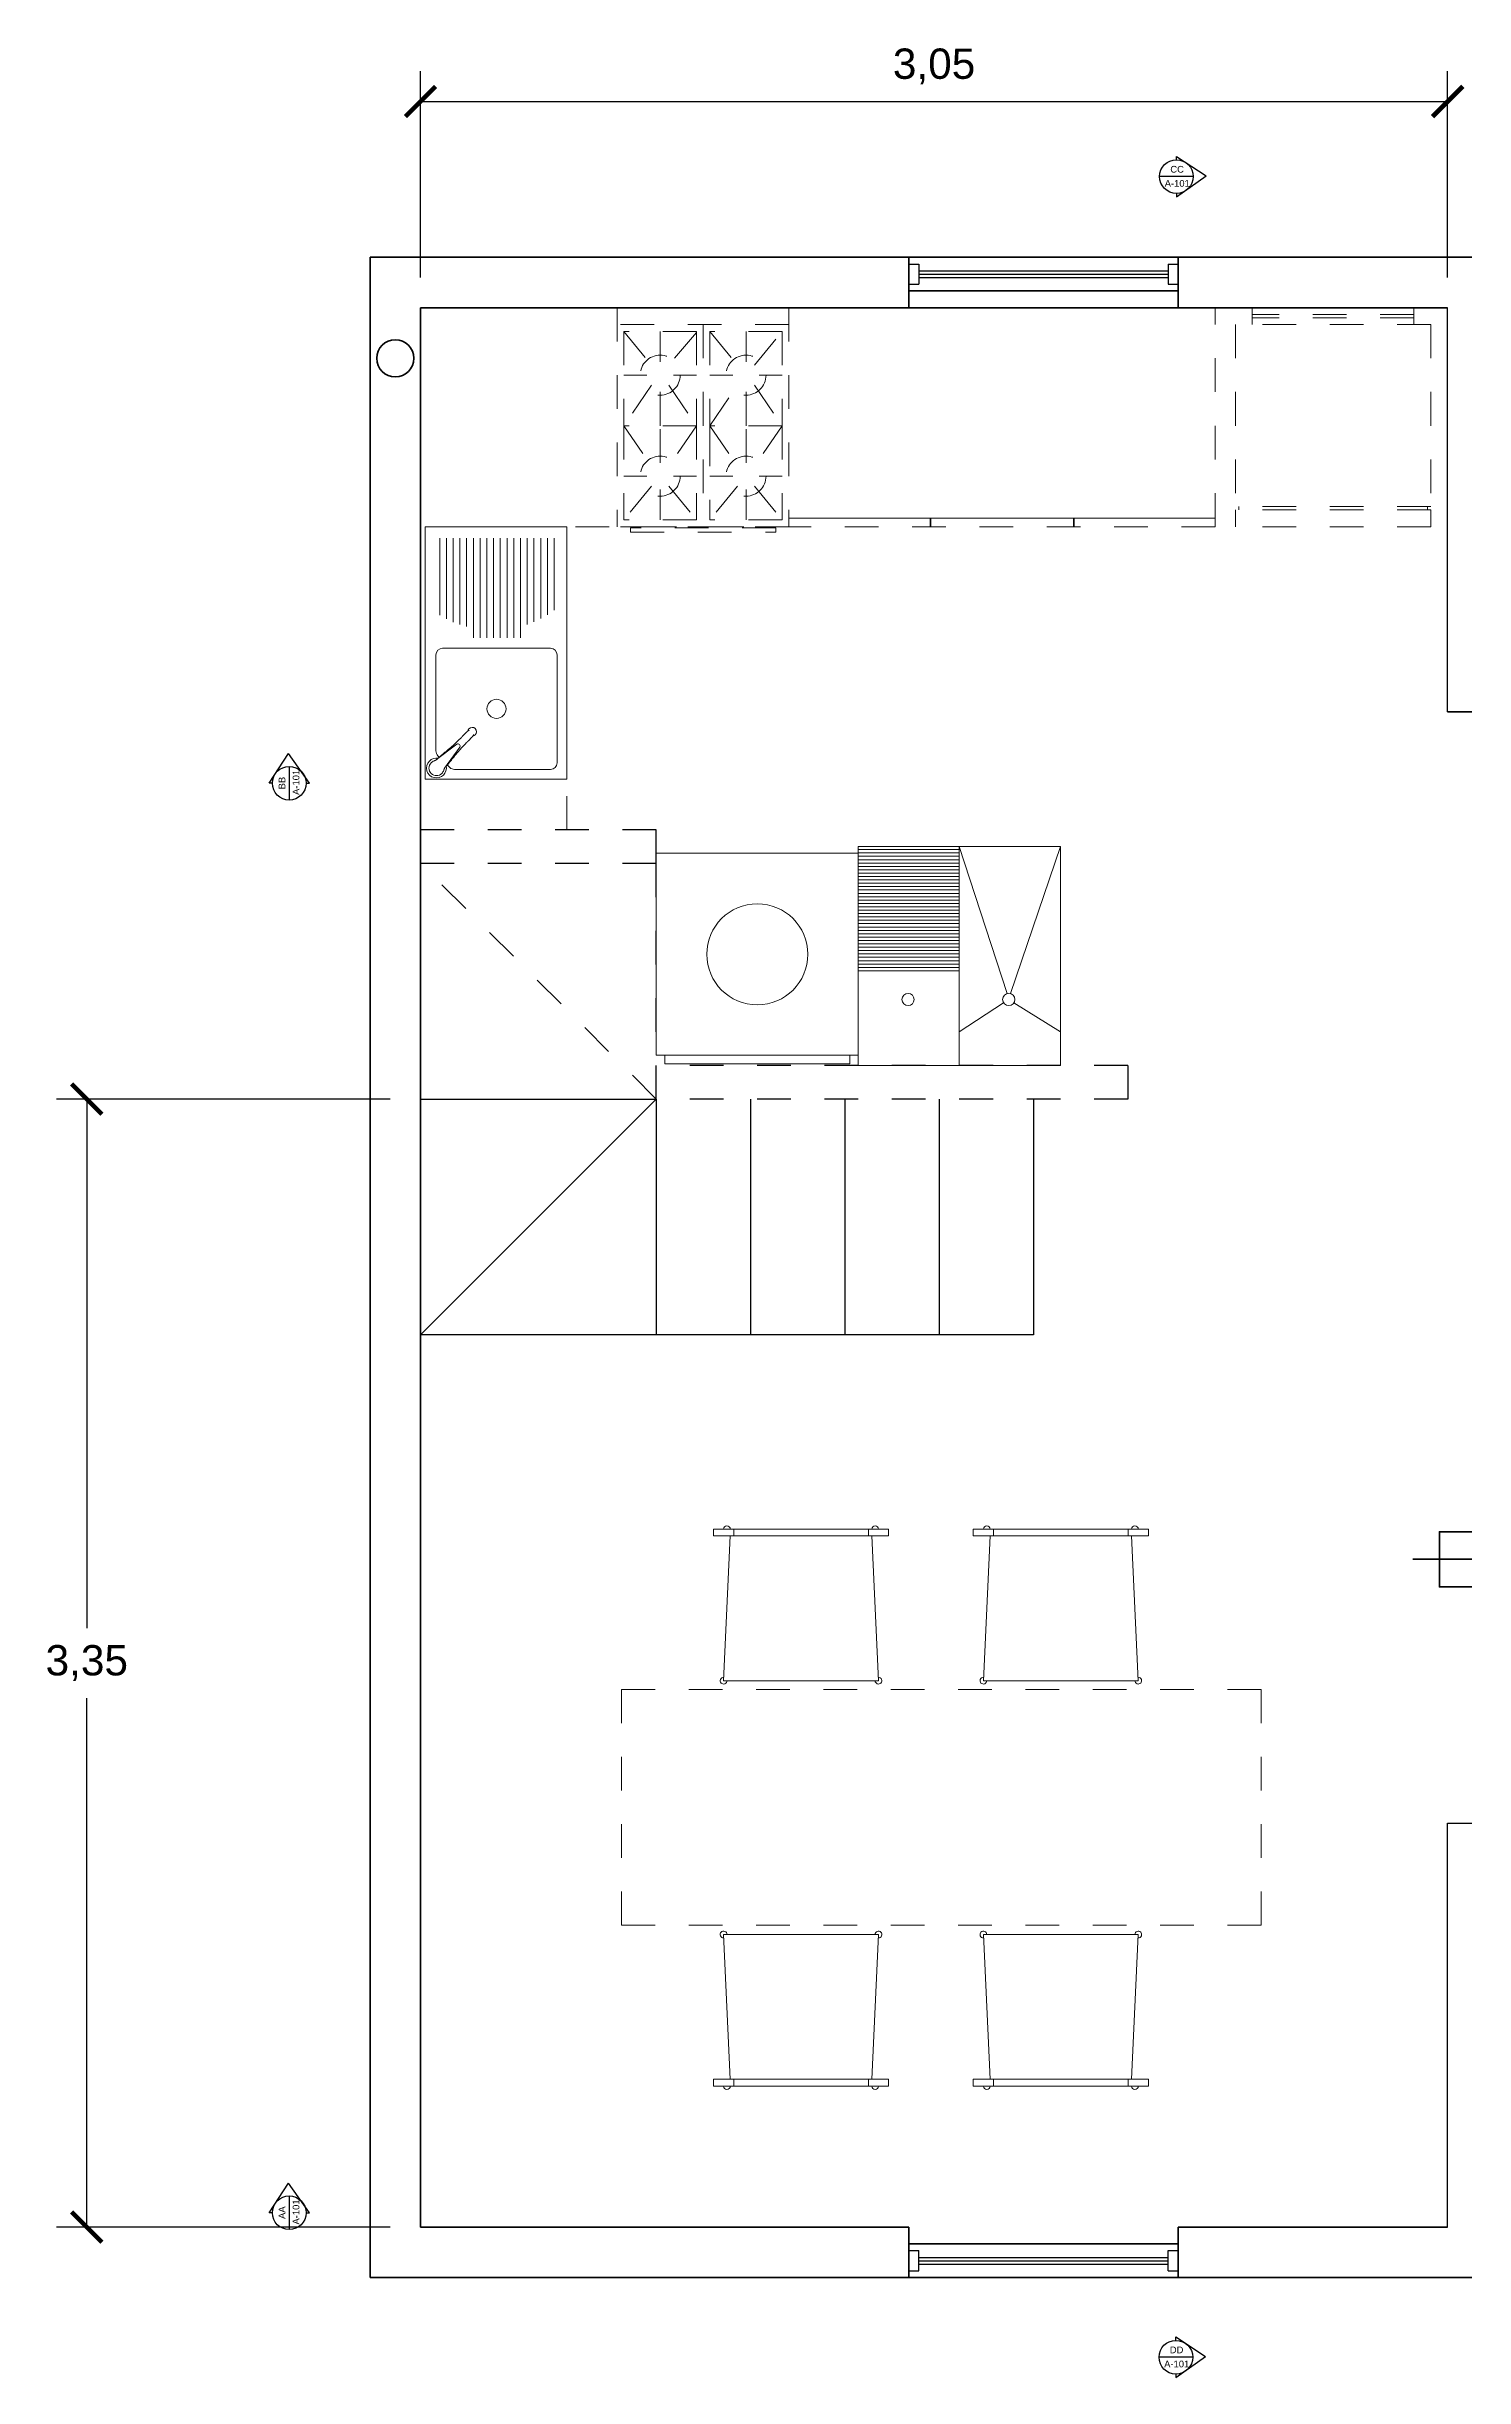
# Model space of a CAD drawing. Header units: millimetres. Extents: x 17881 to 17967.7, y 16873.1 to 16901.1.
# Drawn here: x 17959.26 to 17963.47, y 16876.68 to 16883.6 of the extents above; entities that cross this region are included whole.
import ezdxf

# ---------------------------------------------------------------- set-up
doc = ezdxf.new("R2010")
doc.units = ezdxf.units.MM
doc.linetypes.add('DASHDOT', pattern=[1, 0.5, -0.25, 0, -0.25])
doc.linetypes.add('HIDDEN', pattern=[0.375, 0.25, -0.125])
for name, color, linetype, lineweight in [('A-FLOR-LEVL', 7, 'Continuous', 35), ('A-FLOR-STRS', 7, 'Continuous', 25), ('A-FURN', 9, 'Continuous', 18), ('A-GLAZ-FULL', 4, 'Continuous', 25), ('A-WALL-FULL', 7, 'Continuous', 35), ('A-WALL-FULL-EXTR', 7, 'Continuous', 35), ('A-WALL-FULL-INTR', 7, 'Continuous', 25)]:
    doc.layers.add(name, color=color, linetype=linetype, lineweight=lineweight)
doc.styles.get("Standard").update_dxf_attribs({"font": 'Arial.ttf'})
doc.dimstyles.new('ISO-25', dxfattribs={"dimtxt": 2.5, "dimasz": 2.5, "dimexe": 1.25, "dimexo": 0.625, "dimtad": 1, "dimtxsty": 'Standard', "dimcen": 2.5, "dimadec": 0, "dimazin": 0, "dimtfac": 1, "dimtmove": 0, "dimatfit": 3, "dimfxl": 1, "dimarcsym": 0})
pattern_1 = [(0, (0, 0), (0, 6.985), [5.08, -1.905]), (90, (0, 0), (-6.985, 4e-16), [5.08, -1.905])]

# ---------------------------------------------------------------- blocks, each defined once
blk = doc.blocks.new('LAVADORA-PL')
for p, q in [((0, 0), (0, 0.6)), ((0, 0.6), (0.6, 0.6)), ((0.6, 0.6), (0.6, 0)), ((0.625, 0.575), (0.625, 0.025)), ((0.6, 0), (0, 0))]:
    blk.add_line(p, q)
for points in [[(0.6, 0.575), (0.625, 0.575)], [(0.6, 0.025), (0.625, 0.025)]]:
    blk.add_lwpolyline(points)
blk.add_circle((0.3, 0.3), 0.15)
blk = doc.blocks.new('_ArchTick')
at = {"color": 0, "linetype": 'ByBlock', "const_width": 0.15}
blk.add_lwpolyline([(-0.5, -0.5), (0.5, 0.5)], dxfattribs=at)
blk = doc.blocks.new('*D11')
at = {"color": 0, "lineweight": -2, "transparency": 16777216}
for p, q in [((17960.3686, 16882.9178), (17960.3686, 16883.5304)), ((17963.4186, 16882.9178), (17963.4186, 16883.5304))]:
    blk.add_line(p, q, dxfattribs=at)
at = {"color": 0, "transparency": 16777216}
blk.add_line((17960.3686, 16883.4404), (17963.4186, 16883.4404), dxfattribs=at)
at = {"layer": 'Defpoints', "color": 0, "transparency": 16777216}
for p in [(17963.4186, 16883.4404), (17960.3686, 16882.8278), (17963.4186, 16882.8278)]:
    blk.add_point(p, dxfattribs=at)
at = {"color": 0, "transparency": 16777216, "xscale": 0.09, "yscale": 0.09, "zscale": 0.09, "rotation": 180}
blk.add_blockref('_ArchTick', (17960.3686, 16883.4404), dxfattribs=at)
at = {"color": 0, "transparency": 16777216, "xscale": 0.09, "yscale": 0.09, "zscale": 0.09}
blk.add_blockref('_ArchTick', (17963.4186, 16883.4404), dxfattribs=at)
at = {"color": 0, "transparency": 16777216, "insert": (17961.8936, 16883.5445), "char_height": 0.09, "attachment_point": 5}
blk.add_mtext('3,05', dxfattribs=at)
blk = doc.blocks.new('*D19')
at = {"color": 0, "lineweight": -2, "transparency": 16777216}
for p, q in [((17960.2786, 16880.4778), (17959.2874, 16880.4778)), ((17960.2786, 16877.1278), (17959.2874, 16877.1278))]:
    blk.add_line(p, q, dxfattribs=at)
at = {"color": 0, "transparency": 16777216}
for p, q in [((17959.3774, 16880.4778), (17959.3774, 16878.9069)), ((17959.3774, 16877.1278), (17959.3774, 16878.6987))]:
    blk.add_line(p, q, dxfattribs=at)
at = {"layer": 'Defpoints', "color": 0, "transparency": 16777216}
for p in [(17960.3686, 16880.4778), (17959.3774, 16877.1278), (17960.3686, 16877.1278)]:
    blk.add_point(p, dxfattribs=at)
at = {"color": 0, "transparency": 16777216, "xscale": 0.09, "yscale": 0.09, "zscale": 0.09}
for p, rotation in [((17959.3774, 16880.4778), 90), ((17959.3774, 16877.1278), 270)]:
    blk.add_blockref('_ArchTick', p, dxfattribs=dict(at, rotation=rotation))
at = {"color": 0, "transparency": 16777216, "insert": (17959.3774, 16878.8028), "char_height": 0.09, "attachment_point": 5}
blk.add_mtext('3,35', dxfattribs=at)

msp = doc.modelspace()

# ---------------------------------------------------------------- hatches: boundary and pattern name
h = msp.add_hatch()
h.set_pattern_fill('ANGLE', color=250)
h.set_pattern_definition([(0, (7.53, -0.669), (0, 6.985), [5.08, -1.905]), (90, (7.53, -0.669), (-6.985, 4e-16), [5.08, -1.905])])
h.paths.add_polyline_path([(17962.6133, 16883.2777), (17962.6133, 16883.2677, -0.147001), (17962.6409, 16883.2594)])
h.paths.add_polyline_path([(17962.6409, 16883.2594, -0.251876), (17962.6633, 16883.2177, -0.19408), (17962.6493, 16883.183), (17962.7013, 16883.2195)])
h.paths.add_polyline_path([(17962.6338, 16883.172, -0.105717), (17962.6133, 16883.1677), (17962.6133, 16883.1577)])
h = msp.add_hatch()
h.set_pattern_fill('ANGLE', color=250)
h.set_pattern_definition(pattern_1)
h.paths.add_polyline_path([(17962.6133, 16883.2777), (17962.6133, 16883.2677, -0.147001), (17962.6409, 16883.2594)])
h.paths.add_polyline_path([(17962.6409, 16883.2594, -0.251131), (17962.6633, 16883.2178), (17962.6989, 16883.2178), (17962.7013, 16883.2195)])
h.paths.add_polyline_path([(17962.6989, 16883.2178), (17962.6633, 16883.2178, -0.194807), (17962.6493, 16883.183)])
h.paths.add_polyline_path([(17962.6338, 16883.172, -0.105717), (17962.6133, 16883.1677), (17962.6133, 16883.1577)])
h = msp.add_hatch()
h.set_pattern_fill('ANGLE', color=250)
h.set_pattern_definition([(0, (0.453, 0.3196), (0, 6.985), [5.08, -1.905]), (90, (0.453, 0.3196), (-6.985, 4e-16), [5.08, -1.905])])
h.paths.add_polyline_path([(17959.9368, 16881.4435), (17959.9186, 16881.4159), (17959.9286, 16881.4159, -0.147001)])
h.paths.add_polyline_path([(17959.9767, 16881.5039), (17959.9368, 16881.4435, -0.468877), (17960.0133, 16881.4519)])
h.paths.add_polyline_path([(17960.0242, 16881.4364, -0.105717), (17960.0286, 16881.4159), (17960.0386, 16881.4159)])
h = msp.add_hatch()
h.set_pattern_fill('ANGLE', color=250)
h.set_pattern_definition([(0, (1.327, 0.532), (0, 6.985), [5.08, -1.905]), (90, (1.327, 0.532), (-6.985, 4e-16), [5.08, -1.905])])
h.paths.add_polyline_path([(17959.6678, 16877.4632), (17959.6678, 16877.4532, -0.147001), (17959.6954, 16877.445)])
h.paths.add_polyline_path([(17959.7558, 16877.4051), (17959.6954, 16877.445, -0.251876), (17959.7178, 16877.4032, -0.19408), (17959.7038, 16877.3686)])
h.paths.add_polyline_path([(17959.6882, 16877.3576, -0.105717), (17959.6678, 16877.3532), (17959.6678, 16877.3432)])
h = msp.add_hatch()
h.set_pattern_fill('ANGLE', color=250, angle=90)
h.set_pattern_definition([(90, (34837.382, -1082.4977), (-6.985, 4e-16), [5.08, -1.905]), (180, (34837.382, -1082.4977), (-9e-16, -6.985), [5.08, -1.905])])
h.paths.add_polyline_path([(17959.9186, 16877.1701), (17959.9286, 16877.1701, -0.147001), (17959.9368, 16877.1977)])
h.paths.add_polyline_path([(17960.0286, 16877.1701), (17960.0386, 16877.1701), (17960.0242, 16877.1906, -0.105717)])
h.paths.add_polyline_path([(17960.0133, 16877.2061), (17959.9767, 16877.2581), (17959.9368, 16877.1977, -0.468877)])
h = msp.add_hatch()
h.set_pattern_fill('ANGLE', color=250)
h.set_pattern_definition([(0, (7.5284, -7.145), (0, 6.985), [5.08, -1.905]), (90, (7.5284, -7.145), (-6.985, 4e-16), [5.08, -1.905])])
h.paths.add_polyline_path([(17962.6117, 16876.8013), (17962.6117, 16876.7913, -0.147001), (17962.6393, 16876.7831)])
h.paths.add_polyline_path([(17962.6393, 16876.7831, -0.251876), (17962.6617, 16876.7413, -0.19408), (17962.6478, 16876.7067), (17962.6998, 16876.7432)])
h.paths.add_polyline_path([(17962.6322, 16876.6957, -0.105717), (17962.6117, 16876.6913), (17962.6117, 16876.6813)])
h = msp.add_hatch()
h.set_pattern_fill('ANGLE', color=250)
h.set_pattern_definition(pattern_1)
h.paths.add_polyline_path([(17962.6135, 16876.7913, -0.137956), (17962.6393, 16876.7831), (17962.6135, 16876.8002)])
h.paths.add_polyline_path([(17962.6135, 16876.8002), (17962.6117, 16876.8013), (17962.6117, 16876.7913, -0.008865), (17962.6135, 16876.7913)])
h.paths.add_polyline_path([(17962.6393, 16876.7831, -0.251633), (17962.6617, 16876.7414), (17962.6972, 16876.7414), (17962.6998, 16876.7432)])
h.paths.add_polyline_path([(17962.6972, 16876.7414), (17962.6617, 16876.7414, -0.194318), (17962.6478, 16876.7067)])
h.paths.add_polyline_path([(17962.6135, 16876.6914, -0.008865), (17962.6117, 16876.6913), (17962.6117, 16876.6813), (17962.6135, 16876.6826)])
h.paths.add_polyline_path([(17962.6322, 16876.6957, -0.096762), (17962.6135, 16876.6914), (17962.6135, 16876.6826)])

# ---------------------------------------------------------------- linework, layer by layer
for p, q in [((17962.6633, 16883.2177), (17962.5633, 16883.2177)), ((17959.9786, 16881.4659), (17959.9786, 16881.3659)), ((17959.9786, 16877.2201), (17959.9786, 16877.1201)), ((17962.6617, 16876.7413), (17962.5617, 16876.7413))]:
    msp.add_line(p, q)
at = {"color": 250}
for p, q in [((17962.6133, 16883.2677), (17962.6133, 16883.2777)), ((17962.6133, 16883.2777), (17962.7013, 16883.2195)), ((17962.6133, 16883.1577), (17962.7013, 16883.2195)), ((17962.6133, 16883.1677), (17962.6133, 16883.1577)), ((17959.9186, 16881.4159), (17959.9767, 16881.5039)), ((17960.0386, 16881.4159), (17959.9767, 16881.5039)), ((17959.9286, 16881.4159), (17959.9186, 16881.4159)), ((17960.0286, 16881.4159), (17960.0386, 16881.4159)), ((17959.9186, 16877.1701), (17959.9767, 16877.2581)), ((17960.0386, 16877.1701), (17959.9767, 16877.2581)), ((17959.9286, 16877.1701), (17959.9186, 16877.1701)), ((17960.0286, 16877.1701), (17960.0386, 16877.1701)), ((17962.6117, 16876.7913), (17962.6117, 16876.8013)), ((17962.6117, 16876.8013), (17962.6998, 16876.7432)), ((17962.6117, 16876.6813), (17962.6998, 16876.7432)), ((17962.6117, 16876.6913), (17962.6117, 16876.6813))]:
    msp.add_line(p, q, dxfattribs=at)
for centre in [(17962.6133, 16883.2177), (17959.9786, 16881.4159), (17959.9786, 16877.1701), (17962.6117, 16876.7413)]:
    msp.add_circle(centre, 0.05)
at = {"layer": 'A-FLOR-LEVL'}
for p, q in [((17962.6186, 16882.9778), (17961.8186, 16882.9778)), ((17962.6186, 16882.8778), (17961.8186, 16882.8778)), ((17962.6186, 16877.0778), (17961.8186, 16877.0778)), ((17962.6186, 16876.9778), (17961.8186, 16876.9778))]:
    msp.add_line(p, q, dxfattribs=at)
msp.add_lwpolyline([(17963.5519, 16879.029), (17963.3944, 16879.029), (17963.3944, 16879.193), (17963.5519, 16879.193)], close=True, dxfattribs=at)
msp.add_lwpolyline([(17964.0378, 16879.111), (17963.4732, 16879.111), (17963.3156, 16879.111)], dxfattribs=at)
msp.add_circle((17960.2936, 16882.6778), 0.055, dxfattribs=at)
at = {"layer": 'A-FLOR-STRS', "linetype": 'HIDDEN', "ltscale": 0.001}
for q in [(17960.3686, 16881.1778), (17961.0686, 16881.1778)]:
    msp.add_line((17961.0686, 16880.4778), q, dxfattribs=at)
at = {"layer": 'A-FLOR-STRS'}
for p, q in [((17960.3686, 16880.4778), (17961.0686, 16880.4778)), ((17961.0686, 16880.4778), (17961.0686, 16879.7778)), ((17961.3486, 16880.4778), (17961.3486, 16879.7778)), ((17961.6286, 16880.4778), (17961.6286, 16879.7778)), ((17961.9086, 16880.4778), (17961.9086, 16879.7778)), ((17962.1886, 16880.4778), (17962.1886, 16879.7778)), ((17962.1886, 16879.7778), (17960.3686, 16879.7778))]:
    msp.add_line(p, q, dxfattribs=at)
at = {"layer": 'A-FLOR-STRS', "linetype": 'DASHDOT', "ltscale": 15}
msp.add_line((17961.0686, 16880.4778), (17960.3686, 16879.7778), dxfattribs=at)
at = {"layer": 'A-FURN', "linetype": 'HIDDEN', "ltscale": 0.001}
for p, q in [((17960.9527, 16882.8278), (17960.9527, 16882.1778)), ((17961.4627, 16882.8278), (17961.4627, 16882.1778)), ((17962.7286, 16882.1778), (17962.7286, 16882.8278)), ((17963.3186, 16882.8278), (17962.8386, 16882.8278)), ((17962.8386, 16882.8278), (17962.8386, 16882.7778)), ((17963.3186, 16882.8078), (17962.8386, 16882.8078)), ((17963.3186, 16882.7978), (17962.8386, 16882.7978)), ((17963.3186, 16882.8278), (17963.3186, 16882.7778)), ((17961.4627, 16882.7778), (17960.9527, 16882.7778)), ((17960.9727, 16882.7578), (17961.0547, 16882.6578)), ((17961.1877, 16882.7578), (17960.9727, 16882.7578)), ((17960.9727, 16882.7578), (17960.9727, 16882.4778)), ((17961.0802, 16882.6672), (17961.0802, 16882.7578)), ((17961.1877, 16882.7543), (17961.1057, 16882.6578)), ((17961.1877, 16882.7578), (17961.1877, 16882.4778)), ((17961.2077, 16882.7778), (17961.2077, 16882.1778)), ((17961.2277, 16882.7578), (17961.3097, 16882.6578)), ((17961.2277, 16882.7578), (17961.2277, 16882.4543)), ((17961.4427, 16882.7578), (17961.2277, 16882.7578)), ((17961.3352, 16882.6672), (17961.3352, 16882.7578)), ((17961.3607, 16882.6578), (17961.4427, 16882.7578)), ((17961.4427, 16882.7578), (17961.4427, 16882.4778)), ((17962.7886, 16882.7778), (17962.7886, 16882.2378)), ((17963.3686, 16882.7778), (17962.7886, 16882.7778)), ((17963.3686, 16882.7778), (17963.3686, 16882.2378)), ((17960.9727, 16882.6278), (17961.0409, 16882.6278)), ((17961.0547, 16882.5978), (17960.9727, 16882.4778)), ((17961.1057, 16882.5978), (17961.1877, 16882.4778)), ((17961.1196, 16882.6278), (17961.1877, 16882.6278)), ((17961.2277, 16882.6278), (17961.2959, 16882.6278)), ((17961.2277, 16882.4778), (17961.3097, 16882.5978)), ((17961.3607, 16882.5978), (17961.4427, 16882.4778)), ((17961.3746, 16882.6278), (17961.4427, 16882.6278)), ((17961.0802, 16882.4778), (17961.0802, 16882.5884)), ((17961.3352, 16882.4778), (17961.3352, 16882.5884)), ((17960.9727, 16882.4778), (17961.0547, 16882.3578)), ((17960.9727, 16882.4778), (17960.9727, 16882.1978)), ((17961.1877, 16882.4778), (17960.9727, 16882.4778)), ((17961.0802, 16882.3672), (17961.0802, 16882.4778)), ((17961.1877, 16882.4778), (17961.1057, 16882.3578)), ((17961.1877, 16882.4778), (17961.1877, 16882.1978)), ((17961.2277, 16882.4778), (17961.3097, 16882.3578)), ((17961.4427, 16882.4778), (17961.2277, 16882.4778)), ((17961.2277, 16882.4578), (17961.2277, 16882.1978)), ((17961.3352, 16882.3672), (17961.3352, 16882.4778)), ((17961.4427, 16882.4778), (17961.3607, 16882.3578)), ((17961.4427, 16882.4778), (17961.4427, 16882.1978)), ((17960.9727, 16882.3278), (17961.0409, 16882.3278)), ((17961.1196, 16882.3278), (17961.1877, 16882.3278)), ((17961.2277, 16882.3278), (17961.2959, 16882.3278)), ((17961.3746, 16882.3278), (17961.4427, 16882.3278)), ((17961.0547, 16882.2978), (17960.9727, 16882.1978)), ((17961.0802, 16882.1978), (17961.0802, 16882.2884)), ((17961.1057, 16882.2978), (17961.1877, 16882.1978)), ((17961.3097, 16882.2978), (17961.2277, 16882.1978)), ((17961.3352, 16882.1978), (17961.3352, 16882.2884)), ((17961.3607, 16882.2978), (17961.4427, 16882.1978)), ((17962.7286, 16882.1778), (17960.8027, 16882.1778)), ((17960.8027, 16882.1778), (17960.8027, 16881.2778)), ((17961.4627, 16882.1778), (17960.9527, 16882.1778)), ((17961.1877, 16882.1978), (17960.9727, 16882.1978)), ((17961.4427, 16882.1978), (17961.2277, 16882.1978)), ((17963.3686, 16882.2378), (17962.7886, 16882.2378)), ((17963.3686, 16882.2278), (17962.7886, 16882.2278)), ((17962.7886, 16882.2278), (17962.7886, 16882.1778)), ((17963.3686, 16882.1778), (17962.7886, 16882.1778)), ((17962.7986, 16882.2378), (17962.7986, 16882.2278)), ((17963.3586, 16882.2378), (17963.3586, 16882.2278)), ((17963.3686, 16882.2278), (17963.3686, 16882.1778)), ((17962.8653, 16878.724), (17960.9653, 16878.724)), ((17960.9653, 16878.724), (17960.9653, 16878.024)), ((17962.8653, 16878.024), (17962.8653, 16878.724)), ((17960.9653, 16878.024), (17962.8653, 16878.024))]:
    msp.add_line(p, q, dxfattribs=at)
at = {"layer": 'A-FURN'}
for p, q in [((17960.3827, 16881.4278), (17960.3827, 16882.1778)), ((17960.3827, 16882.1778), (17960.8027, 16882.1778)), ((17960.8027, 16881.4278), (17960.8027, 16882.1778)), ((17961.4627, 16882.2028), (17962.7286, 16882.2028)), ((17960.4255, 16882.1438), (17960.4255, 16881.9149)), ((17960.4455, 16882.1438), (17960.4455, 16881.9038)), ((17960.4655, 16882.1438), (17960.4655, 16881.8945)), ((17960.4855, 16882.1438), (17960.4855, 16881.8869)), ((17960.5055, 16882.1438), (17960.5055, 16881.8809)), ((17960.5255, 16882.1438), (17960.5255, 16881.8481)), ((17960.5455, 16882.1438), (17960.5455, 16881.8481)), ((17960.5655, 16882.1438), (17960.5655, 16881.8481)), ((17960.5855, 16882.1438), (17960.5855, 16881.8481)), ((17960.6055, 16882.1438), (17960.6055, 16881.8481)), ((17960.6255, 16882.1438), (17960.6255, 16881.8481)), ((17960.6455, 16882.1438), (17960.6455, 16881.8481)), ((17960.6655, 16882.1438), (17960.6655, 16881.8481)), ((17960.6855, 16882.1438), (17960.6855, 16881.8877)), ((17960.7055, 16882.1438), (17960.7055, 16881.8955)), ((17960.7255, 16882.1438), (17960.7255, 16881.905)), ((17960.7455, 16882.1438), (17960.7455, 16881.9163)), ((17960.7655, 16882.1438), (17960.7655, 16881.9298)), ((17960.4142, 16881.7968), (17960.4142, 16881.5118)), ((17960.4342, 16881.8168), (17960.7542, 16881.8168)), ((17960.7742, 16881.7968), (17960.7742, 16881.4768)), ((17960.4951, 16881.5574), (17960.5054, 16881.5679)), ((17960.5108, 16881.542), (17960.5211, 16881.5525)), ((17960.4201, 16881.4975), (17960.4242, 16881.4936)), ((17960.3827, 16881.4278), (17960.8027, 16881.4278)), ((17960.4483, 16881.4697), (17960.4556, 16881.4626)), ((17960.4696, 16881.4568), (17960.7542, 16881.4568)), ((17961.6686, 16880.5778), (17961.6686, 16881.2278)), ((17961.6686, 16881.2278), (17962.2686, 16881.2278)), ((17961.6686, 16881.2188), (17961.9686, 16881.2188)), ((17961.6686, 16881.2088), (17961.9686, 16881.2088)), ((17962.1104, 16880.7909), (17961.9686, 16881.2278)), ((17961.9686, 16880.5778), (17961.9686, 16881.2278)), ((17962.1207, 16880.7909), (17962.2686, 16881.2278)), ((17962.2686, 16881.2278), (17962.2686, 16880.5778)), ((17961.6686, 16881.1988), (17961.9686, 16881.1988)), ((17961.6686, 16881.1888), (17961.9686, 16881.1888)), ((17961.6686, 16881.1788), (17961.9686, 16881.1788)), ((17961.6686, 16881.1688), (17961.9686, 16881.1688)), ((17961.6686, 16881.1588), (17961.9686, 16881.1588)), ((17961.6686, 16881.1488), (17961.9686, 16881.1488)), ((17961.6686, 16881.1388), (17961.9686, 16881.1388)), ((17961.6686, 16881.1288), (17961.9686, 16881.1288)), ((17961.6686, 16881.1288), (17961.9686, 16881.1288)), ((17961.6686, 16881.1188), (17961.9686, 16881.1188)), ((17961.6686, 16881.1088), (17961.9686, 16881.1088)), ((17961.6686, 16881.0988), (17961.9686, 16881.0988)), ((17961.6686, 16881.0888), (17961.9686, 16881.0888)), ((17961.6686, 16881.0788), (17961.9686, 16881.0788)), ((17961.6686, 16881.0688), (17961.9686, 16881.0688)), ((17961.6686, 16881.0588), (17961.9686, 16881.0588)), ((17961.6686, 16881.0488), (17961.9686, 16881.0488)), ((17961.6686, 16881.0488), (17961.9686, 16881.0488)), ((17961.6686, 16881.0388), (17961.9686, 16881.0388)), ((17961.6686, 16881.0388), (17961.9686, 16881.0388)), ((17961.6686, 16881.0288), (17961.9686, 16881.0288)), ((17961.6686, 16881.0288), (17961.9686, 16881.0288)), ((17961.6686, 16881.0188), (17961.9686, 16881.0188)), ((17961.6686, 16881.0188), (17961.9686, 16881.0188)), ((17961.6686, 16881.0088), (17961.9686, 16881.0088)), ((17961.6686, 16881.0088), (17961.9686, 16881.0088)), ((17961.6686, 16880.9988), (17961.9686, 16880.9988)), ((17961.6686, 16880.9888), (17961.9686, 16880.9888)), ((17961.6686, 16880.9788), (17961.9686, 16880.9788)), ((17961.6686, 16880.9688), (17961.9686, 16880.9688)), ((17961.6686, 16880.9588), (17961.9686, 16880.9588)), ((17961.6686, 16880.9488), (17961.9686, 16880.9488)), ((17961.6686, 16880.9388), (17961.9686, 16880.9388)), ((17961.6686, 16880.9288), (17961.9686, 16880.9288)), ((17961.6686, 16880.9188), (17961.9686, 16880.9188)), ((17961.6686, 16880.9088), (17961.9686, 16880.9088)), ((17961.6686, 16880.8988), (17961.9686, 16880.8988)), ((17961.6686, 16880.8888), (17961.9686, 16880.8888)), ((17961.6686, 16880.8788), (17961.9686, 16880.8788)), ((17961.6686, 16880.8688), (17961.9686, 16880.8688)), ((17961.6686, 16880.8588), (17961.9686, 16880.8588)), ((17962.1002, 16880.7636), (17961.9686, 16880.6778)), ((17962.1308, 16880.7639), (17962.2686, 16880.6778)), ((17962.2686, 16880.5778), (17961.6686, 16880.5778)), ((17961.2385, 16879.1805), (17961.2385, 16879.2005)), ((17961.2385, 16879.2005), (17961.7585, 16879.2005)), ((17961.2985, 16879.2005), (17961.2985, 16879.1805)), ((17961.6985, 16879.2005), (17961.6985, 16879.1805)), ((17961.7585, 16879.2005), (17961.7585, 16879.1805)), ((17962.0101, 16879.1805), (17962.0101, 16879.2005)), ((17962.0101, 16879.2005), (17962.5301, 16879.2005)), ((17962.0701, 16879.2005), (17962.0701, 16879.1805)), ((17962.4701, 16879.2005), (17962.4701, 16879.1805)), ((17962.5301, 16879.2005), (17962.5301, 16879.1805)), ((17961.2685, 16879.1805), (17961.2385, 16879.1805)), ((17961.7285, 16879.1805), (17961.2685, 16879.1805)), ((17961.2885, 16879.1805), (17961.2685, 16878.7505)), ((17961.7085, 16879.1805), (17961.7285, 16878.7505)), ((17961.7585, 16879.1805), (17961.7285, 16879.1805)), ((17962.0401, 16879.1805), (17962.0101, 16879.1805)), ((17962.5001, 16879.1805), (17962.0401, 16879.1805)), ((17962.0601, 16879.1805), (17962.0401, 16878.7505)), ((17962.4801, 16879.1805), (17962.5001, 16878.7505)), ((17962.5301, 16879.1805), (17962.5001, 16879.1805)), ((17961.2685, 16878.7505), (17961.7285, 16878.7505)), ((17962.0401, 16878.7505), (17962.5001, 16878.7505)), ((17961.7285, 16877.9966), (17961.2685, 16877.9966)), ((17961.2885, 16877.5666), (17961.2685, 16877.9966)), ((17961.7085, 16877.5666), (17961.7285, 16877.9966)), ((17962.5001, 16877.9966), (17962.0401, 16877.9966)), ((17962.0601, 16877.5666), (17962.0401, 16877.9966)), ((17962.4801, 16877.5666), (17962.5001, 16877.9966)), ((17961.2385, 16877.5466), (17961.2385, 16877.5666)), ((17961.2385, 16877.5666), (17961.2685, 16877.5666)), ((17961.7585, 16877.5466), (17961.2385, 16877.5466)), ((17961.2685, 16877.5666), (17961.7285, 16877.5666)), ((17961.2985, 16877.5466), (17961.2985, 16877.5666)), ((17961.6985, 16877.5466), (17961.6985, 16877.5666)), ((17961.7285, 16877.5666), (17961.7585, 16877.5666)), ((17961.7585, 16877.5666), (17961.7585, 16877.5466)), ((17962.0101, 16877.5466), (17962.0101, 16877.5666)), ((17962.0101, 16877.5666), (17962.0401, 16877.5666)), ((17962.5301, 16877.5466), (17962.0101, 16877.5466)), ((17962.0401, 16877.5666), (17962.5001, 16877.5666)), ((17962.0701, 16877.5466), (17962.0701, 16877.5666)), ((17962.4701, 16877.5466), (17962.4701, 16877.5666)), ((17962.5001, 16877.5666), (17962.5301, 16877.5666)), ((17962.5301, 16877.5666), (17962.5301, 16877.5466))]:
    msp.add_line(p, q, dxfattribs=at)
at = {"layer": 'A-FURN', "ltscale": 4}
for p, q in [((17960.4898, 16881.5518), (17960.4894, 16881.5514)), ((17960.4902, 16881.5522), (17960.4898, 16881.5518)), ((17960.4906, 16881.5526), (17960.4902, 16881.5522)), ((17960.4909, 16881.553), (17960.4906, 16881.5526)), ((17960.4913, 16881.5534), (17960.4909, 16881.553)), ((17960.4917, 16881.5538), (17960.4913, 16881.5534)), ((17960.4921, 16881.5542), (17960.4917, 16881.5538)), ((17960.4924, 16881.5546), (17960.4921, 16881.5542)), ((17960.4928, 16881.555), (17960.4924, 16881.5546)), ((17960.4932, 16881.5554), (17960.4928, 16881.555)), ((17960.4936, 16881.5558), (17960.4932, 16881.5554)), ((17960.494, 16881.5562), (17960.4936, 16881.5558)), ((17960.4943, 16881.5566), (17960.494, 16881.5562)), ((17960.4947, 16881.557), (17960.4943, 16881.5566)), ((17960.4951, 16881.5574), (17960.4947, 16881.557)), ((17960.5058, 16881.5683), (17960.5054, 16881.5679)), ((17960.5062, 16881.5686), (17960.5058, 16881.5683)), ((17960.5066, 16881.569), (17960.5062, 16881.5686)), ((17960.507, 16881.5693), (17960.5066, 16881.569)), ((17960.5074, 16881.5697), (17960.507, 16881.5693)), ((17960.5076, 16881.5699), (17960.5074, 16881.5697)), ((17960.5079, 16881.5701), (17960.5076, 16881.5699)), ((17960.5081, 16881.5703), (17960.5079, 16881.5701)), ((17960.5084, 16881.5705), (17960.5081, 16881.5703)), ((17960.5087, 16881.5706), (17960.5084, 16881.5705)), ((17960.5089, 16881.5708), (17960.5087, 16881.5706)), ((17960.5092, 16881.571), (17960.5089, 16881.5708)), ((17960.5095, 16881.5712), (17960.5092, 16881.571)), ((17960.5098, 16881.5714), (17960.5095, 16881.5712)), ((17960.51, 16881.5715), (17960.5098, 16881.5714)), ((17960.5103, 16881.5717), (17960.51, 16881.5715)), ((17960.5106, 16881.5719), (17960.5103, 16881.5717)), ((17960.5109, 16881.572), (17960.5106, 16881.5719)), ((17960.5111, 16881.5722), (17960.5109, 16881.572)), ((17960.5114, 16881.5724), (17960.5111, 16881.5722)), ((17960.5117, 16881.5725), (17960.5114, 16881.5724)), ((17960.512, 16881.5727), (17960.5117, 16881.5725)), ((17960.5122, 16881.5729), (17960.512, 16881.5727)), ((17960.5125, 16881.5731), (17960.5122, 16881.5729)), ((17960.5128, 16881.5732), (17960.5125, 16881.5731)), ((17960.5215, 16881.5529), (17960.5211, 16881.5525)), ((17960.5218, 16881.5533), (17960.5215, 16881.5529)), ((17960.5222, 16881.5537), (17960.5218, 16881.5533)), ((17960.5225, 16881.5541), (17960.5222, 16881.5537)), ((17960.5229, 16881.5545), (17960.5225, 16881.5541)), ((17960.523, 16881.5548), (17960.5229, 16881.5545)), ((17960.5232, 16881.5551), (17960.523, 16881.5548)), ((17960.5234, 16881.5553), (17960.5232, 16881.5551)), ((17960.5236, 16881.5556), (17960.5234, 16881.5553)), ((17960.5238, 16881.5559), (17960.5236, 16881.5556)), ((17960.5239, 16881.5561), (17960.5238, 16881.5559)), ((17960.5241, 16881.5564), (17960.5239, 16881.5561)), ((17960.5243, 16881.5567), (17960.5241, 16881.5564)), ((17960.5244, 16881.557), (17960.5243, 16881.5567)), ((17960.5246, 16881.5572), (17960.5244, 16881.557)), ((17960.5248, 16881.5575), (17960.5246, 16881.5572)), ((17960.5249, 16881.5578), (17960.5248, 16881.5575)), ((17960.5251, 16881.5581), (17960.5249, 16881.5578)), ((17960.5253, 16881.5584), (17960.5251, 16881.5581)), ((17960.5254, 16881.5587), (17960.5253, 16881.5584)), ((17960.5256, 16881.5589), (17960.5254, 16881.5587)), ((17960.5257, 16881.5592), (17960.5256, 16881.5589)), ((17960.5259, 16881.5595), (17960.5257, 16881.5592)), ((17960.5261, 16881.5598), (17960.5259, 16881.5595)), ((17960.5262, 16881.5601), (17960.5261, 16881.5598)), ((17960.416, 16881.4859), (17960.4762, 16881.5318)), ((17960.4166, 16881.4863), (17960.416, 16881.4859)), ((17960.4171, 16881.4867), (17960.4166, 16881.4863)), ((17960.4176, 16881.4871), (17960.4171, 16881.4867)), ((17960.4181, 16881.4876), (17960.4176, 16881.4871)), ((17960.4186, 16881.4881), (17960.4181, 16881.4876)), ((17960.4191, 16881.4885), (17960.4186, 16881.4881)), ((17960.4196, 16881.489), (17960.4191, 16881.4885)), ((17960.4201, 16881.4895), (17960.4196, 16881.489)), ((17960.4206, 16881.49), (17960.4201, 16881.4895)), ((17960.421, 16881.4905), (17960.4206, 16881.49)), ((17960.4215, 16881.4909), (17960.421, 16881.4905)), ((17960.422, 16881.4914), (17960.4215, 16881.4909)), ((17960.4225, 16881.4919), (17960.422, 16881.4914)), ((17960.4229, 16881.4924), (17960.4225, 16881.4919)), ((17960.4234, 16881.4929), (17960.4229, 16881.4924)), ((17960.4239, 16881.4933), (17960.4234, 16881.4929)), ((17960.4244, 16881.4938), (17960.4239, 16881.4933)), ((17960.4249, 16881.4943), (17960.4244, 16881.4938)), ((17960.4254, 16881.4947), (17960.4249, 16881.4943)), ((17960.4259, 16881.4951), (17960.4254, 16881.4947)), ((17960.4265, 16881.4956), (17960.4259, 16881.4951)), ((17960.427, 16881.496), (17960.4265, 16881.4956)), ((17960.4275, 16881.4964), (17960.427, 16881.496)), ((17960.428, 16881.4969), (17960.4275, 16881.4964)), ((17960.4285, 16881.4973), (17960.428, 16881.4969)), ((17960.4291, 16881.4977), (17960.4285, 16881.4973)), ((17960.4296, 16881.4981), (17960.4291, 16881.4977)), ((17960.4301, 16881.4985), (17960.4296, 16881.4981)), ((17960.4306, 16881.499), (17960.4301, 16881.4985)), ((17960.4312, 16881.4994), (17960.4306, 16881.499)), ((17960.4317, 16881.4998), (17960.4312, 16881.4994)), ((17960.4322, 16881.5002), (17960.4317, 16881.4998)), ((17960.4328, 16881.5006), (17960.4322, 16881.5002)), ((17960.4333, 16881.5011), (17960.4328, 16881.5006)), ((17960.4338, 16881.5015), (17960.4333, 16881.5011)), ((17960.4343, 16881.5019), (17960.4338, 16881.5015)), ((17960.4349, 16881.5024), (17960.4343, 16881.5019)), ((17960.437, 16881.5041), (17960.4349, 16881.5024)), ((17960.4391, 16881.5059), (17960.437, 16881.5041)), ((17960.4412, 16881.5077), (17960.4391, 16881.5059)), ((17960.4856, 16881.5226), (17960.44, 16881.4604)), ((17960.4433, 16881.5095), (17960.4412, 16881.5077)), ((17960.4455, 16881.5112), (17960.4433, 16881.5095)), ((17960.4476, 16881.513), (17960.4455, 16881.5112)), ((17960.4497, 16881.5148), (17960.4476, 16881.513)), ((17960.4518, 16881.5166), (17960.4497, 16881.5148)), ((17960.4539, 16881.5183), (17960.4518, 16881.5166)), ((17960.456, 16881.5201), (17960.4539, 16881.5183)), ((17960.4581, 16881.5219), (17960.456, 16881.5201)), ((17960.4584, 16881.4826), (17960.4567, 16881.4804)), ((17960.4602, 16881.5238), (17960.4581, 16881.5219)), ((17960.4602, 16881.4848), (17960.4584, 16881.4826)), ((17960.4623, 16881.5256), (17960.4602, 16881.5238)), ((17960.4619, 16881.487), (17960.4602, 16881.4848)), ((17960.4637, 16881.4893), (17960.4619, 16881.487)), ((17960.4644, 16881.5274), (17960.4623, 16881.5256)), ((17960.4655, 16881.4915), (17960.4637, 16881.4893)), ((17960.4664, 16881.5293), (17960.4644, 16881.5274)), ((17960.4673, 16881.4937), (17960.4655, 16881.4915)), ((17960.4685, 16881.5311), (17960.4664, 16881.5293)), ((17960.469, 16881.4959), (17960.4673, 16881.4937)), ((17960.4705, 16881.533), (17960.4685, 16881.5311)), ((17960.4708, 16881.4981), (17960.469, 16881.4959)), ((17960.4725, 16881.5349), (17960.4705, 16881.533)), ((17960.4726, 16881.5003), (17960.4708, 16881.4981)), ((17960.4745, 16881.5368), (17960.4725, 16881.5349)), ((17960.4744, 16881.5025), (17960.4726, 16881.5003)), ((17960.4762, 16881.5047), (17960.4744, 16881.5025)), ((17960.4765, 16881.5387), (17960.4745, 16881.5368)), ((17960.4781, 16881.5068), (17960.4762, 16881.5047)), ((17960.4772, 16881.5393), (17960.4765, 16881.5387)), ((17960.4778, 16881.54), (17960.4772, 16881.5393)), ((17960.4785, 16881.5406), (17960.4778, 16881.54)), ((17960.4799, 16881.509), (17960.4781, 16881.5068)), ((17960.4791, 16881.5412), (17960.4785, 16881.5406)), ((17960.4798, 16881.5419), (17960.4791, 16881.5412)), ((17960.4804, 16881.5425), (17960.4798, 16881.5419)), ((17960.4818, 16881.5111), (17960.4799, 16881.509)), ((17960.4811, 16881.5431), (17960.4804, 16881.5425)), ((17960.4817, 16881.5438), (17960.4811, 16881.5431)), ((17960.4824, 16881.5444), (17960.4817, 16881.5438)), ((17960.4836, 16881.5133), (17960.4818, 16881.5111)), ((17960.483, 16881.545), (17960.4824, 16881.5444)), ((17960.4837, 16881.5457), (17960.483, 16881.545)), ((17960.4855, 16881.5154), (17960.4836, 16881.5133)), ((17960.4843, 16881.5463), (17960.4837, 16881.5457)), ((17960.485, 16881.5469), (17960.4843, 16881.5463)), ((17960.4856, 16881.5476), (17960.485, 16881.5469)), ((17960.4874, 16881.5175), (17960.4855, 16881.5154)), ((17960.4862, 16881.5482), (17960.4856, 16881.5476)), ((17960.4869, 16881.5489), (17960.4862, 16881.5482)), ((17960.4875, 16881.5495), (17960.4869, 16881.5489)), ((17960.4893, 16881.5196), (17960.4874, 16881.5175)), ((17960.4882, 16881.5501), (17960.4875, 16881.5495)), ((17960.4888, 16881.5508), (17960.4882, 16881.5501)), ((17960.4894, 16881.5514), (17960.4888, 16881.5508)), ((17960.4912, 16881.5217), (17960.4893, 16881.5196)), ((17960.4919, 16881.5224), (17960.4912, 16881.5217)), ((17960.4926, 16881.5232), (17960.4919, 16881.5224)), ((17960.4932, 16881.5239), (17960.4926, 16881.5232)), ((17960.4939, 16881.5246), (17960.4932, 16881.5239)), ((17960.4946, 16881.5254), (17960.4939, 16881.5246)), ((17960.4953, 16881.5261), (17960.4946, 16881.5254)), ((17960.496, 16881.5268), (17960.4953, 16881.5261)), ((17960.4967, 16881.5276), (17960.496, 16881.5268)), ((17960.4973, 16881.5283), (17960.4967, 16881.5276)), ((17960.498, 16881.529), (17960.4973, 16881.5283)), ((17960.4987, 16881.5297), (17960.498, 16881.529)), ((17960.4994, 16881.5305), (17960.4987, 16881.5297)), ((17960.5001, 16881.5312), (17960.4994, 16881.5305)), ((17960.5008, 16881.5319), (17960.5001, 16881.5312)), ((17960.5015, 16881.5326), (17960.5008, 16881.5319)), ((17960.5022, 16881.5333), (17960.5015, 16881.5326)), ((17960.5029, 16881.5341), (17960.5022, 16881.5333)), ((17960.5035, 16881.5348), (17960.5029, 16881.5341)), ((17960.5042, 16881.5355), (17960.5035, 16881.5348)), ((17960.5049, 16881.5362), (17960.5042, 16881.5355)), ((17960.5053, 16881.5366), (17960.5049, 16881.5362)), ((17960.5057, 16881.537), (17960.5053, 16881.5366)), ((17960.5061, 16881.5374), (17960.5057, 16881.537)), ((17960.5065, 16881.5377), (17960.5061, 16881.5374)), ((17960.5069, 16881.5381), (17960.5065, 16881.5377)), ((17960.5072, 16881.5385), (17960.5069, 16881.5381)), ((17960.5077, 16881.5389), (17960.5072, 16881.5385)), ((17960.5081, 16881.5393), (17960.5077, 16881.5389)), ((17960.5085, 16881.5397), (17960.5081, 16881.5393)), ((17960.5089, 16881.54), (17960.5085, 16881.5397)), ((17960.5093, 16881.5404), (17960.5089, 16881.54)), ((17960.5097, 16881.5408), (17960.5093, 16881.5404)), ((17960.51, 16881.5412), (17960.5097, 16881.5408)), ((17960.5104, 16881.5416), (17960.51, 16881.5412)), ((17960.5108, 16881.542), (17960.5104, 16881.5416)), ((17960.4374, 16881.4547), (17960.4373, 16881.4544)), ((17960.4375, 16881.455), (17960.4374, 16881.4547)), ((17960.4376, 16881.4553), (17960.4375, 16881.455)), ((17960.4377, 16881.4555), (17960.4376, 16881.4553)), ((17960.4378, 16881.4558), (17960.4377, 16881.4555)), ((17960.4379, 16881.4561), (17960.4378, 16881.4558)), ((17960.438, 16881.4564), (17960.4379, 16881.4561)), ((17960.4382, 16881.4566), (17960.438, 16881.4564)), ((17960.4383, 16881.4569), (17960.4382, 16881.4566)), ((17960.4384, 16881.4572), (17960.4383, 16881.4569)), ((17960.4385, 16881.4575), (17960.4384, 16881.4572)), ((17960.4386, 16881.4577), (17960.4385, 16881.4575)), ((17960.4387, 16881.458), (17960.4386, 16881.4577)), ((17960.4388, 16881.4583), (17960.4387, 16881.458)), ((17960.439, 16881.4586), (17960.4388, 16881.4583)), ((17960.4391, 16881.4588), (17960.439, 16881.4586)), ((17960.4392, 16881.4591), (17960.4391, 16881.4588)), ((17960.4394, 16881.4593), (17960.4392, 16881.4591)), ((17960.4395, 16881.4596), (17960.4394, 16881.4593)), ((17960.4396, 16881.4599), (17960.4395, 16881.4596)), ((17960.44, 16881.4604), (17960.4396, 16881.4599)), ((17960.4404, 16881.461), (17960.44, 16881.4604)), ((17960.4408, 16881.4616), (17960.4404, 16881.461)), ((17960.4412, 16881.4621), (17960.4408, 16881.4616)), ((17960.4416, 16881.4626), (17960.4412, 16881.4621)), ((17960.442, 16881.4632), (17960.4416, 16881.4626)), ((17960.4425, 16881.4637), (17960.442, 16881.4632)), ((17960.4429, 16881.4642), (17960.4425, 16881.4637)), ((17960.4434, 16881.4647), (17960.4429, 16881.4642)), ((17960.4439, 16881.4652), (17960.4434, 16881.4647)), ((17960.4443, 16881.4657), (17960.4439, 16881.4652)), ((17960.4448, 16881.4662), (17960.4443, 16881.4657)), ((17960.4453, 16881.4666), (17960.4448, 16881.4662)), ((17960.4458, 16881.4671), (17960.4453, 16881.4666)), ((17960.4463, 16881.4676), (17960.4458, 16881.4671)), ((17960.4467, 16881.4681), (17960.4463, 16881.4676)), ((17960.4472, 16881.4686), (17960.4467, 16881.4681)), ((17960.4477, 16881.4691), (17960.4472, 16881.4686)), ((17960.4481, 16881.4696), (17960.4477, 16881.4691)), ((17960.4486, 16881.4701), (17960.4481, 16881.4696)), ((17960.4497, 16881.4715), (17960.4486, 16881.4701)), ((17960.4549, 16881.4781), (17960.4497, 16881.4715)), ((17960.4567, 16881.4804), (17960.4549, 16881.4781))]:
    msp.add_line(p, q, dxfattribs=at)
at = {"layer": 'A-FURN', "linetype": 'HIDDEN', "ltscale": 0.001}
msp.add_lwpolyline([(17961.4238, 16882.1743), (17960.9925, 16882.1743), (17960.9925, 16882.1615), (17961.4238, 16882.1615)], close=True, dxfattribs=at)
at = {"layer": 'A-FURN', "ltscale": 4}
for points in [[(17960.5243, 16881.5559, 0.150311), (17960.531, 16881.5595, 1), (17960.5123, 16881.5779, 0.145063), (17960.5088, 16881.5713)], [(17960.4206, 16881.4899, 0.243737), (17960.3949, 16881.4815, 1), (17960.4369, 16881.4403, 0.244286), (17960.4448, 16881.4662)], [(17960.4089, 16881.4821, 0.121688), (17960.3998, 16881.4765, 1), (17960.4318, 16881.4451, 0.123107), (17960.4373, 16881.4545)]]:
    msp.add_lwpolyline(points, format="xyb", dxfattribs=at)
msp.add_lwpolyline([(17960.4087, 16881.482), (17960.409, 16881.4821), (17960.4093, 16881.4823), (17960.4095, 16881.4824), (17960.4098, 16881.4825), (17960.4101, 16881.4827), (17960.4104, 16881.4828), (17960.4107, 16881.4829), (17960.411, 16881.483), (17960.4112, 16881.4832), (17960.4115, 16881.4833), (17960.4118, 16881.4834), (17960.4121, 16881.4835), (17960.4124, 16881.4837), (17960.4127, 16881.4838), (17960.413, 16881.484), (17960.4132, 16881.4841), (17960.4135, 16881.4842), (17960.4138, 16881.4844), (17960.414, 16881.4845), (17960.4143, 16881.4847), (17960.4149, 16881.4851), (17960.4155, 16881.4854), (17960.416, 16881.4859)], dxfattribs=at)
at = {"layer": 'A-FURN', "linetype": 'HIDDEN', "ltscale": 0.001}
for centre in [(17961.0802, 16882.6278), (17961.3352, 16882.6278), (17961.0802, 16882.3278), (17961.3352, 16882.3278)]:
    msp.add_circle(centre, 0.0594, dxfattribs=at)
at = {"layer": 'A-FURN'}
for centre, radius in [((17960.5942, 16881.6368), 0.0284), ((17961.8163, 16880.7735), 0.0181), ((17962.1154, 16880.7735), 0.0181)]:
    msp.add_circle(centre, radius, dxfattribs=at)
for centre, radius, start, end in [((17960.4342, 16881.7968), 0.02, 90, 180), ((17960.7542, 16881.7968), 0.02, 0, 90), ((17960.4342, 16881.5118), 0.02, 180, 225.39414), ((17960.4696, 16881.4768), 0.02, 225.39414, 270), ((17960.7542, 16881.4768), 0.02, 270, 0), ((17961.2785, 16879.2005), 0.01, 0, 180), ((17961.7185, 16879.2005), 0.01, 0, 180), ((17962.0501, 16879.2005), 0.01, 0, 180), ((17962.4901, 16879.2005), 0.01, 0, 180), ((17961.2685, 16878.7505), 0.01, 88.66778, 0), ((17961.7285, 16878.7505), 0.01, 180, 91.33222), ((17962.0401, 16878.7505), 0.01, 88.66778, 0), ((17962.5001, 16878.7505), 0.01, 180, 91.33222), ((17961.2685, 16877.9966), 0.01, 0, 271.33222), ((17961.7285, 16877.9966), 0.01, 268.66778, 180), ((17962.0401, 16877.9966), 0.01, 0, 271.33222), ((17962.5001, 16877.9966), 0.01, 268.66778, 180), ((17961.2785, 16877.5466), 0.01, 180, 0), ((17961.7185, 16877.5466), 0.01, 180, 0), ((17962.0501, 16877.5466), 0.01, 180, 0), ((17962.4901, 16877.5466), 0.01, 180, 0)]:
    msp.add_arc(centre, radius, start, end, dxfattribs=at)
at = {"layer": 'A-FURN', "ltscale": 4}
msp.add_arc((17960.4796, 16881.5259), 0.00687, 331.209, 119.87793, dxfattribs=at)
at = {"layer": 'A-GLAZ-FULL'}
for p, q in [((17961.8186, 16882.9578), (17961.8486, 16882.9578)), ((17961.8486, 16882.9378), (17962.5886, 16882.9378)), ((17962.5886, 16882.9578), (17962.6186, 16882.9578)), ((17961.8186, 16882.8978), (17961.8486, 16882.8978)), ((17961.8486, 16882.9278), (17962.5886, 16882.9278)), ((17961.8486, 16882.9178), (17962.5886, 16882.9178)), ((17962.5886, 16882.8978), (17962.6186, 16882.8978)), ((17961.8186, 16877.0578), (17961.8486, 16877.0578)), ((17962.5886, 16877.0578), (17962.6186, 16877.0578)), ((17961.8186, 16876.9978), (17961.8486, 16876.9978)), ((17961.8486, 16877.0378), (17962.5886, 16877.0378)), ((17961.8486, 16877.0278), (17962.5886, 16877.0278)), ((17961.8486, 16877.0178), (17962.5886, 16877.0178)), ((17962.5886, 16876.9978), (17962.6186, 16876.9978))]:
    msp.add_line(p, q, dxfattribs=at)
at = {"layer": 'A-GLAZ-FULL', "ltscale": 0.001}
for p, q in [((17961.8486, 16882.9578), (17961.8486, 16882.8978)), ((17962.5886, 16882.9578), (17962.5886, 16882.8978)), ((17961.8486, 16876.9978), (17961.8486, 16877.0578)), ((17962.5886, 16876.9978), (17962.5886, 16877.0578))]:
    msp.add_line(p, q, dxfattribs=at)
at = {"layer": 'A-WALL-FULL'}
for p, q in [((17961.8827, 16882.2028), (17961.8827, 16882.1778)), ((17962.3086, 16882.2028), (17962.3086, 16882.1778))]:
    msp.add_line(p, q, dxfattribs=at)
at = {"layer": 'A-WALL-FULL-EXTR'}
for p, q in [((17960.2186, 16876.9778), (17960.2186, 16882.9778)), ((17960.2186, 16882.9778), (17961.8186, 16882.9778)), ((17961.8186, 16882.8278), (17961.8186, 16882.9778)), ((17962.6186, 16882.9778), (17962.6186, 16882.8278)), ((17962.6186, 16882.9778), (17963.4186, 16882.9778)), ((17963.4186, 16882.9778), (17963.5686, 16882.9778)), ((17960.3686, 16877.1278), (17960.3686, 16882.8278)), ((17960.3686, 16882.8278), (17961.8186, 16882.8278)), ((17962.7286, 16882.8278), (17961.4627, 16882.8278)), ((17962.6186, 16882.8278), (17963.4186, 16882.8278)), ((17963.4186, 16881.6278), (17963.5686, 16881.6278)), ((17960.3686, 16877.1278), (17961.8186, 16877.1278)), ((17961.8186, 16876.9778), (17961.8186, 16877.1278)), ((17962.6186, 16876.9778), (17962.6186, 16877.1278)), ((17962.6186, 16877.1278), (17963.4186, 16877.1278)), ((17960.2186, 16876.9778), (17961.8186, 16876.9778)), ((17962.6186, 16876.9778), (17963.4186, 16876.9778)), ((17963.4186, 16876.9778), (17964.3686, 16876.9778))]:
    msp.add_line(p, q, dxfattribs=at)
at = {"layer": 'A-WALL-FULL-INTR'}
for p, q in [((17963.4186, 16881.6278), (17963.4186, 16882.8278)), ((17963.4186, 16878.3278), (17963.5686, 16878.3278)), ((17963.4186, 16877.1278), (17963.4186, 16878.3278))]:
    msp.add_line(p, q, dxfattribs=at)
at = {"layer": 'A-WALL-FULL-INTR', "linetype": 'HIDDEN', "ltscale": 0.001}
for p, q in [((17961.0686, 16881.2778), (17960.3686, 16881.2778)), ((17961.0686, 16881.1778), (17961.0686, 16881.2778)), ((17961.0686, 16881.1778), (17960.3686, 16881.1778)), ((17962.4686, 16880.5778), (17961.0686, 16880.5778)), ((17962.4686, 16880.5778), (17962.4686, 16880.4778)), ((17962.4686, 16880.4778), (17961.0686, 16880.4778))]:
    msp.add_line(p, q, dxfattribs=at)

# ---------------------------------------------------------------- block references
at = {"layer": 'A-FURN', "xscale": -1, "rotation": 90}
msp.add_blockref('LAVADORA-PL', (17961.6686, 16881.2078), dxfattribs=at)

# ---------------------------------------------------------------- texts
for s, p in [('CC', (17962.5952, 16883.2293)), ('A-101', (17962.5785, 16883.1874)), ('A-101', (17962.5769, 16876.7111)), ('DD', (17962.5936, 16876.753))]:
    msp.add_text(s, height=0.02).set_placement(p)
for s, p in [('BB', (17959.967, 16881.3978)), ('A-101', (17960.0088, 16881.3811)), ('A-101', (17960.0088, 16877.1353)), ('AA', (17959.967, 16877.152))]:
    msp.add_text(s, height=0.02, rotation=90).set_placement(p)

# ---------------------------------------------------------------- dimensions: what is measured, and where the dimension line sits
dim = msp.add_linear_dim(base=(17963.4186, 16883.4404), p1=(17960.3686, 16882.8278), p2=(17963.4186, 16882.8278), dimstyle='ISO-25', override={"dimtxt": 0.09, "dimasz": 0.09, "dimexe": 0.09, "dimexo": 0.09, "dimgap": 0.05, "dimblk1": 'ArchTick', "dimblk2": 'ArchTick', "dimsah": 1, "dimlwd": 65535})
dim.commit()
dim.dimension.update_dxf_attribs({"geometry": '*D11', "text_midpoint": (17961.8936, 16883.5445)})
dim = msp.add_linear_dim(base=(17959.3774, 16877.1278), p1=(17960.3686, 16880.4778), p2=(17960.3686, 16877.1278), angle=90, dimstyle='ISO-25', override={"dimtxt": 0.09, "dimasz": 0.09, "dimexe": 0.09, "dimexo": 0.09, "dimgap": 0.05, "dimtih": 1, "dimblk1": 'ArchTick', "dimblk2": 'ArchTick', "dimsah": 1, "dimlwd": 65535})
dim.commit()
dim.dimension.update_dxf_attribs({"geometry": '*D19', "text_midpoint": (17959.3774, 16878.8028)})

doc.saveas('drawing.dxf')
